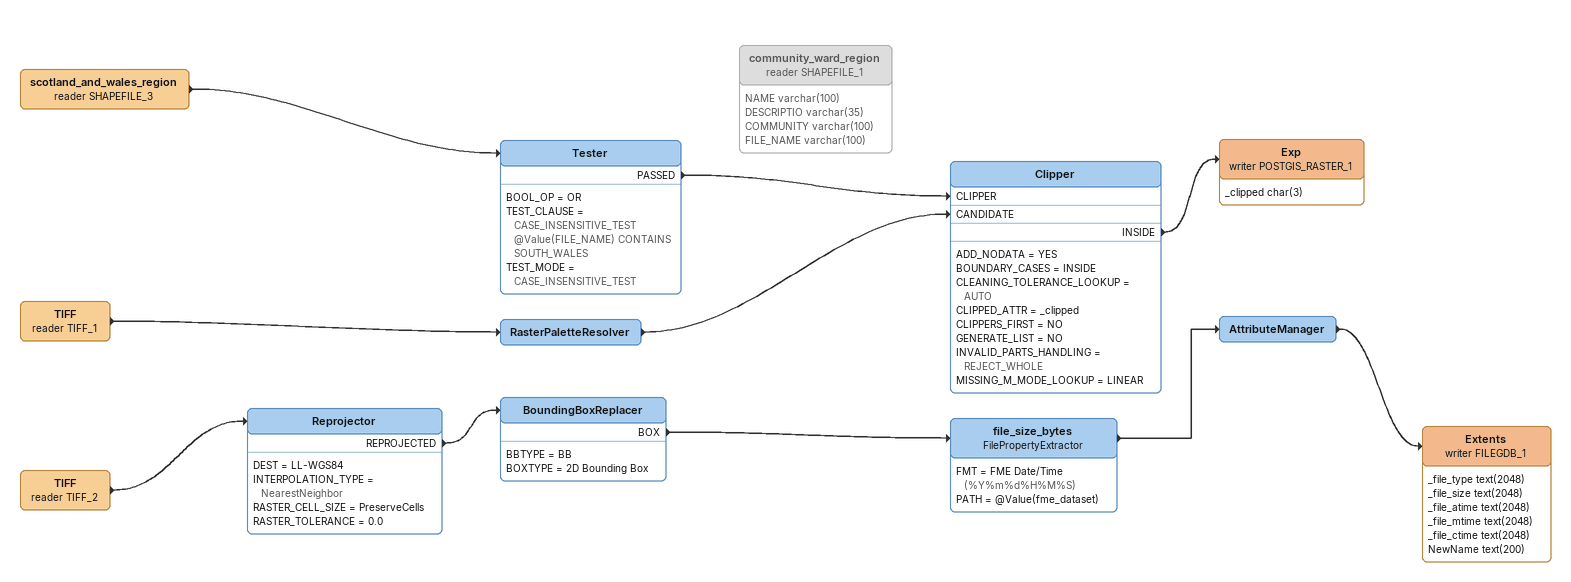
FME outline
TIFF (reader TIFF_1)
    -> RasterPaletteResolver
RasterPaletteResolver
    -> Clipper [CANDIDATE]
scotland_and_wales_region (reader SHAPEFILE_3)
    -> Tester
Tester
    BOOL_OP = OR
    TEST_CLAUSE = CASE_INSENSITIVE_TEST @Value(FILE_NAME) CONTAINS SOUTH_WALES
    TEST_MODE = CASE_INSENSITIVE_TEST
    PASSED -> Clipper [CLIPPER]
Clipper
    ADD_NODATA = YES
    BOUNDARY_CASES = INSIDE
    CLEANING_TOLERANCE_LOOKUP = AUTO
    CLIPPED_ATTR = _clipped
    CLIPPERS_FIRST = NO
    GENERATE_LIST = NO
    INVALID_PARTS_HANDLING = REJECT_WHOLE
    MISSING_M_MODE_LOOKUP = LINEAR
    INSIDE -> Exp (writer POSTGIS_RASTER_1)
Exp (writer POSTGIS_RASTER_1)
    attributes: _clipped char(3)
TIFF (reader TIFF_2)
    -> Reprojector
Reprojector
    DEST = LL-WGS84
    INTERPOLATION_TYPE = NearestNeighbor
    RASTER_CELL_SIZE = PreserveCells
    RASTER_TOLERANCE = 0.0
    REPROJECTED -> BoundingBoxReplacer
BoundingBoxReplacer
    BBTYPE = BB
    BOXTYPE = 2D Bounding Box
    BOX -> file_size_bytes
file_size_bytes: FilePropertyExtractor
    FMT = FME Date/Time (%Y%m%d%H%M%S)
    PATH = @Value(fme_dataset)
    -> AttributeManager
AttributeManager
    -> Extents (writer FILEGDB_1)
Extents (writer FILEGDB_1)
    attributes: _file_type text(2048), _file_size text(2048), _file_atime text(2048), _file_mtime text(2048), _file_ctime text(2048), NewName text(200)
community_ward_region (reader SHAPEFILE_1) [off]
    attributes: NAME varchar(100), DESCRIPTIO varchar(35), COMMUNITY varchar(100), FILE_NAME varchar(100)
